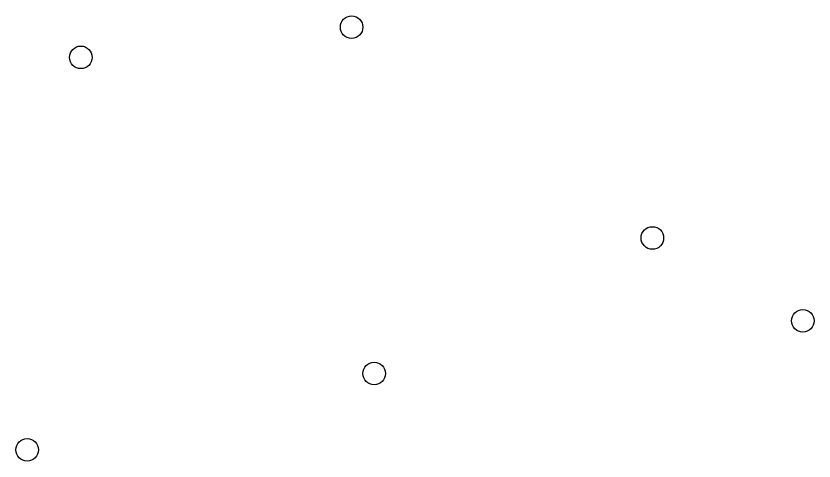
# Model space of a CAD drawing. Extents: x 100.3 to 197.2, y -144.7 to -85.3.
# Drawn here: x 149.54 to 160.15, y -134.96 to -129.05 of the extents above; entities that cross this region are included whole.
import ezdxf

# ---------------------------------------------------------------- set-up
doc = ezdxf.new("R2010")
doc.units = 0
doc.layers.add('BLACK', color=7, linetype='CONTINUOUS')

msp = doc.modelspace()

# ---------------------------------------------------------------- linework, layer by layer
at = {"layer": 'BLACK'}
for centre in [(154, -129.2), (150.4, -129.6), (158, -132), (160, -133.1), (154.3, -133.8), (149.686, -134.814)]:
    msp.add_circle(centre, 0.15, dxfattribs=at)

doc.saveas('drawing.dxf')
